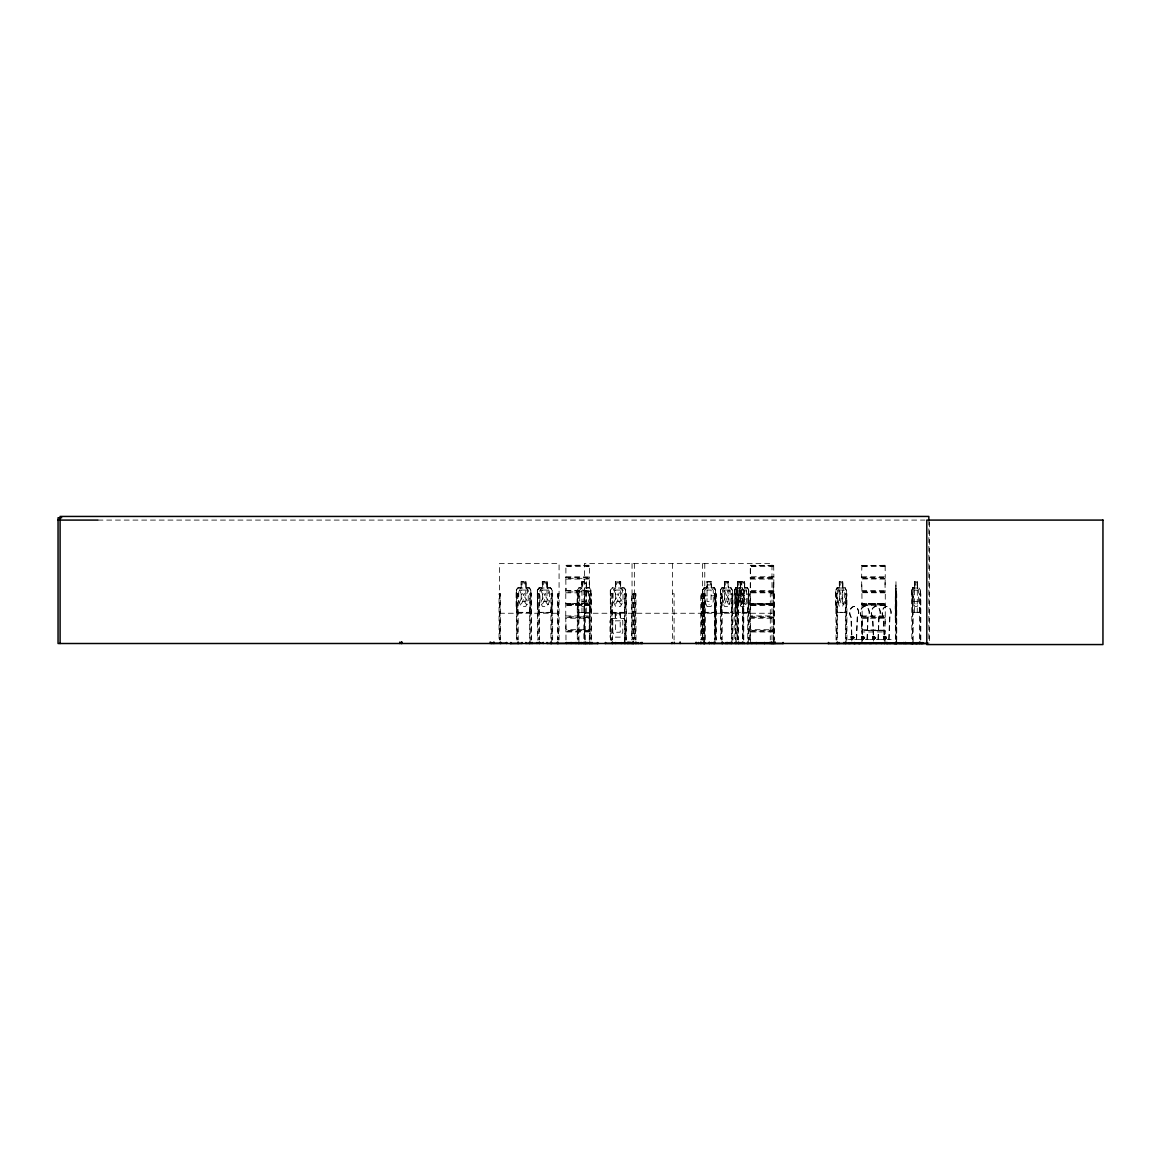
<?xml version="1.0" encoding="UTF-8"?>
<svg xmlns="http://www.w3.org/2000/svg" width="1161" height="1161" viewBox="0 0 1161 1161"><rect width="100%" height="100%" fill="white"/><g stroke="black" fill="none" stroke-linecap="round" stroke-linejoin="round"><path stroke-width="0.75" stroke-dasharray="5 3.75" d="M565.987 623.965L565.828 630.408L589.44 630.467L589.237 642.701M565.944 565.697L589.512 565.494L589.396 578.352L565.799 578.28L565.973 590.717L565.987 584.796M589.237 623.965L589.483 617.275M589.237 584.796L589.44 578.222M773.705 623.965L773.937 616.781L750.253 616.723L750.456 592.676M773.705 584.796L773.937 577.627L750.253 577.568L750.311 565.276L773.748 565.755M861.81 623.965L861.651 630.408L885.35 630.829L861.607 630.467M861.81 584.796L862.449 641.119M885.059 623.965L885.292 616.781L861.622 616.738M885.059 584.796L885.292 577.627L861.622 577.583L861.781 590.514L885.074 590.514L885.074 579.078L861.781 578.947M895.407 609.467L895.494 603.386L895.682 604.242M895.276 601.456L895.32 595.332L895.886 601.456M895.479 601.456L895.523 595.332M895.682 595.274L895.639 606.405M896.045 639.958L895.886 589.933L895.871 590.673M895.886 606.405L895.842 612.529L895.61 601.456L895.32 620.047L895.886 617.768M895.857 603.735L896.06 604.475L896.045 589.991M896.074 590.673L896.045 587.814L895.508 590.093M895.407 612.195L895.886 617.855M895.755 606.405L895.813 601.5M895.958 581.69L896.089 590.064M895.682 617.768L895.639 620.047L896.089 589.977L896.089 639.958M589.28 565.291L565.9 565.247L565.886 577.322M565.958 579.078L589.266 579.078L589.527 591.675L565.784 592.037L565.755 616.781L589.498 616.897M589.44 616.723L589.396 592.081M589.237 631.903L565.958 631.976L565.987 642.701M773.908 616.723L773.937 591.37L750.253 591.312L750.296 578.352L773.937 578.236M773.705 642.701L773.734 618.247L750.427 618.247L750.296 630.408L773.807 630.278M861.839 565.276L861.651 577.51M885.262 616.723L885.292 591.37L861.622 591.312M885.059 642.701L885.262 631.192M856.339 639.406L857.195 617.13A6.226 4.455 -90 0 0 857.195 608.32A6.226 4.455 -90 0 0 850.897 608.32A6.226 4.455 -90 0 0 850.897 617.13L851.826 641.119M856.6 639.406L857.457 617.13A6.226 4.455 -90 0 0 857.457 608.32A6.226 4.455 -90 0 0 851.173 608.32A6.226 4.455 -90 0 0 851.173 617.13L852.029 639.406M866.962 639.406L867.818 617.13A6.226 4.455 -90 0 0 867.818 608.32A6.226 4.455 -90 0 0 861.535 608.32A6.226 4.455 -90 0 0 861.535 617.13L861.781 629.668L885.19 630.278M867.238 639.406L868.094 617.13A6.226 4.455 -90 0 0 868.094 608.32A6.226 4.455 -90 0 0 861.81 608.32A6.226 4.455 -90 0 0 861.81 617.13L862.667 639.406M877.977 639.406L878.833 617.13A6.226 4.455 -90 0 0 878.833 608.32A6.226 4.455 -90 0 0 872.535 608.32A6.226 4.455 -90 0 0 872.535 617.13L873.464 641.119M878.238 639.406L879.095 617.13A6.226 4.455 -90 0 0 879.095 608.32A6.226 4.455 -90 0 0 872.811 608.32A6.226 4.455 -90 0 0 872.811 617.13L873.667 639.406M888.789 639.406L889.645 617.13A6.226 4.455 -90 0 0 889.645 608.32A6.226 4.455 -90 0 0 883.361 608.32A6.226 4.455 -90 0 0 883.361 617.13L884.276 641.119M889.065 639.406L889.921 617.13A6.226 4.455 -90 0 0 889.921 608.32A6.226 4.455 -90 0 0 883.623 608.32A6.226 4.455 -90 0 0 883.623 617.13L884.479 639.406M896.074 604.46L895.9 590.107M852.377 638.042C850.592 637.723 853.132 636.692 853.233 638.318M852.087 638.057C848.938 635.996 855.309 639.842 853.654 637.113C850.781 637.331 851.521 638.869 853.03 637.186M861.999 637.128L862.942 638.405L862.507 637.36M864.713 638.202L862.608 638.405L862.783 637.186M864.176 638.129C856.252 637.099 867.804 637.157 863.334 638.129M864.234 637.795L863.378 637.186M872.811 637.868C879.327 638.898 871.127 636.155 874.291 638.042L875.612 638.318M873.928 637.766C872.68 637.128 877.585 637.52 874.335 637.868M874.581 638.057C868.849 636.765 877.643 636.91 874.959 638.303M884.189 637.128L883.985 637.897L885.248 637.374M884.087 637.331C885.117 638.55 882.52 637.679 886.627 638.042M884.638 638.129C887.512 636.881 885.437 637.549 886.482 638.202M850.955 637.607C856.208 638.753 853.422 636.736 852.711 638.129M851.782 638.202L852.029 637.723M853.233 638.129L853.262 637.128L854.177 637.287M853.161 637.665L853.306 637.171M854.119 638.042L854.119 637.287M863.668 638.303C865.787 636.838 860.272 637.882 862.754 638.303M863.581 638.318L863.247 637.2L863.058 638.216M863.813 637.462L864.205 637.708M872.593 637.607L875.336 637.476L874.059 638.216M873.725 637.491L872.912 638.042M873.42 638.202C872.071 636.881 874.988 638.652 873.725 637.839M874.277 637.868L872.999 637.128M875.815 637.462L875.438 638.303M886.278 637.374L883.739 638.042M884.624 638.419L883.768 638.202L884.421 636.997M886.191 638.129L884.595 637.186L886.38 637.287M885.48 637.186C886.336 638.898 883.361 635.996 884.827 638.042M884.203 636.896L886.249 638.303M886.569 638.042L886.293 636.925M885.146 565.741L885.262 577.568M895.32 617.928L895.262 601.427M565.944 590.789L589.469 591.37M742.155 612.529L743.2 606.405L742.329 612.529M919.091 612.326L920.296 606.434L920.296 589.977L919.309 587.814L917.335 587.8M919.149 612.529L920.194 606.405L919.338 612.529L912.575 612.529L911.719 590.006L912.604 587.814L914.723 587.814M738.933 603.88L738.875 603.764M845.019 612.326L846.064 606.405M845.106 612.529L846.224 606.405L846.34 590.006L846.413 639.958M565.741 616.912L565.958 629.668L589.266 629.668L589.266 618.174L565.958 618.247M862.652 638.405L863.029 637.041L863 638.042M884.914 637.665L886.148 636.896M731.024 612.529L732.286 606.405L732.417 590.006L732.489 639.958M732.417 606.434L731.183 612.529L721.663 612.529L720.299 606.434L720.459 589.977L721.866 587.814M747.292 612.326L748.497 606.405L748.497 590.093M747.394 612.529L748.642 606.405L748.787 590.006L748.86 639.958M711.2 587.814L714.305 587.814L715.684 590.006L715.582 606.434L714.349 612.529L703.9 612.529L702.55 606.434L704.277 612.326M851.797 637.273L852.551 638.202M862.101 637.476L862.521 636.997M873.594 637.36L872.999 637.52M875.409 637.766L874.668 637.186L875.467 637.316M874.015 637.186L875.655 637.374L875.365 638.129M886.09 637.287L885.625 637.868M714.073 612.529L715.727 606.434M529.227 612.326L530.693 606.405L530.824 590.093M529.343 612.529L530.853 606.434M550.43 612.326L551.896 606.405M550.546 612.529L552.186 606.434L552.186 590.006L552.273 639.958M589.353 612.529L590.891 606.405L590.76 590.064L589.251 588.017M590.905 606.434L589.396 612.5L578.788 612.326L577.568 606.405M612.094 612.529L624.284 612.529L625.692 606.405L625.866 590.006L624.226 587.814L620.613 587.814L620.729 581.69L615.475 581.69L615.475 587.814L612.137 587.814M624.284 612.529L625.866 606.434L625.59 590.093L624.125 587.814M624.589 640.117L625.474 637.157L625.547 620.758L623.82 618.769M624.052 643.281L625.648 637.186L625.648 620.758L623.892 618.566M565.9 577.322L565.784 578.294M565.741 591.428L565.828 592.154M708.965 604.344L709.153 604.344M863.392 638.042L863.755 637.868M864.365 638.129L864.089 637.041L863.9 638.129M874.393 638.042L874.465 637.026M884.203 638.419L885.495 637.665M885.48 638.057L885.582 637.462M915.956 603.88L915.898 603.764M873.449 638.057L873.42 637.128M886.54 637.694L884.784 637.2M852.58 638.042L852.827 637.012M862.333 637.287L861.999 638.202M750.296 577.51L750.253 578.222M750.224 591.37L750.412 592.415M750.253 616.796L750.456 629.683L773.705 629.741M911.864 590.093L912.836 587.814M912.88 588.017L912.038 590.093L912.807 612.529M747.553 612.529L735.566 612.529L734.71 590.006L735.595 587.814L737.685 587.814M734.797 590.093L735.784 587.814M735.827 588.017L734.986 590.093L735.755 612.529M864.452 637.955L863.828 638.042M875.757 637.694L873.057 638.318M589.28 604.91L565.712 604.649L589.28 604.852M750.253 565.32L773.923 565.552M750.412 604.881L773.981 604.649L750.412 603.851L773.952 604.155M565.784 577.641L589.367 577.452M565.784 630.467L565.987 631.976M589.44 631.192L565.799 631.178M750.253 630.467L750.456 642.701M885.262 578.294L861.593 578.222M589.396 617.507L565.828 617.507M773.865 592.081L750.296 592.081M773.865 617.507L750.369 617.696M885.204 592.081L861.651 592.081M885.204 617.507L861.738 617.768M586.276 566.437L588.322 566.437M586.276 605.592L588.322 605.592M770.744 566.437L772.791 566.437M770.744 605.592L772.791 605.592M882.099 566.437L884.145 566.437M882.099 605.592L884.145 605.592M884.537 637.491L883.739 637.897L884.319 637.433M851.231 637.287L852.784 637.302M851.361 637.128L851.274 638.042M886.09 637.839L883.39 637.766M883.681 637.287L884.624 636.896M835.876 590.064L837.154 587.814M836.051 590.064L837.212 588.017M567.076 566.437L570.69 566.437M567.076 605.592L570.69 605.592M751.544 566.437L755.158 566.437M751.544 605.592L755.158 605.592M862.899 566.437L866.512 566.437M862.899 605.592L866.512 605.592M702.608 639.958L702.536 589.977L703.972 587.814L707.064 587.814M702.869 639.958L702.826 590.064L704.117 587.814M720.43 590.064L721.91 588.017M738.193 612.529L736.8 606.405L736.669 589.977L738.222 587.814L742.3 587.814L743.287 589.977L743.2 639.958M738.28 588.017L736.785 590.281L738.57 597.044L736.742 604.344L737.641 604.3L739.165 598.394L741.444 604.46L739.731 597.088L741.531 590.281L740.21 588.017L740.21 581.893M578.817 612.529L577.235 606.434L577.235 590.006L578.86 587.814M914.636 588.017L913.257 590.064L913.257 601.5L914.636 606.405L917.234 606.405L918.627 601.5L918.627 590.064L917.234 588.017M702.536 589.977L704.219 587.814M702.826 590.064L704.277 588.017M516.282 590.064L518.053 588.017M550.677 612.529L539.023 612.529L537.325 606.434L537.325 589.977L539.067 587.814L542.361 587.814M537.499 590.064L539.183 587.814M539.255 588.017L537.616 590.064L537.616 639.958M852.929 637.665L852.058 637.273L854.017 637.374M853.204 637.2L853.77 637.955M862.696 637.273L864.655 637.636M612.21 612.529L610.323 606.434L610.323 589.977L612.253 587.814M610.497 590.064L612.326 588.017L624.154 588.017M611.978 618.566L610.047 620.729L610.164 637.186L611.049 640.233M612.05 618.769L610.222 620.816L610.338 637.157L612.05 643.078M862.028 637.331L862.899 637.52M589.207 604.431L565.712 604.097L589.367 604.475M773.676 565.276L773.879 577.51M861.839 604.431L885.146 603.851L861.535 604.039L861.767 604.91L885.132 604.852M861.767 604.33L885.146 604.896M861.941 637.128L862.797 636.896M863.9 637.128L864.858 637.462M884.261 638.042L884.856 637.041M589.207 566.452L566.017 566.452M589.207 605.607L566.031 605.592M773.676 566.452L750.485 566.452M773.676 605.607L750.499 605.592M885.03 566.452L861.839 566.452M885.03 605.607L861.854 605.592M864.118 637.2L862.667 637.041M704.858 590.064L707.064 588.017L707.064 581.69M581.966 588.017L579.702 590.064L579.702 601.5L581.966 606.405L586.218 606.405L588.482 601.5L588.482 590.064L586.218 588.017L586.218 581.893L581.966 581.893M885.683 638.013L884.827 638.303M620.554 581.893L615.649 581.893L615.751 588.017L613.066 590.064L613.066 601.5L615.649 606.405L620.438 606.405L623.007 601.5L623.007 590.064L620.438 588.017M736.205 601.5L737.598 606.405L740.21 606.405C742.721 602.574 742.256 579.237 739.122 595.666L736.959 589.948L736.959 639.958M863.218 637.026L862.478 636.925L863.61 637.316M97.945 520.084L924.983 520.084M885.103 565.291L861.767 565.755M861.767 565.697L885.103 565.697M565.958 576.785L589.237 576.915M773.734 576.785L750.427 576.785L750.485 565.276M861.781 576.785L885.074 576.785M711.403 581.69L706.875 581.69L706.875 587.814M721.707 587.814L724.435 587.814L724.29 581.69L728.426 581.69L728.295 588.017M521.202 581.893L525.904 581.893M542.405 581.893L547.107 581.893M707.02 581.893L711.258 581.893M724.42 581.893L728.295 581.893M737.598 581.893L740.399 581.893M740.791 581.893L744.665 581.893M839.359 581.893L842.755 581.893M914.636 581.893L917.422 581.893M707.746 584.955L710.387 584.955L710.387 582.924L707.746 582.924L707.789 584.955M521.158 587.814L517.864 587.814L516.123 589.977L516.123 606.434L517.937 612.529M525.948 587.814L529.416 587.814L530.983 590.006L531.07 639.958M547.15 587.814L550.619 587.814L552.186 590.006M578.686 587.814L581.966 587.814M728.266 587.814L731.14 587.814L732.286 590.093M744.636 587.814L747.51 587.814L748.787 590.006M836.994 587.814L839.403 587.814M842.712 587.814L845.237 587.814M517.922 588.017L529.343 588.017M539.139 588.017L550.546 588.017M704.03 588.017L714.233 588.017M721.765 588.017L731.082 588.017M735.639 588.017L747.452 588.017M837.037 588.017L845.193 588.017M912.691 588.017L919.265 588.017M537.325 589.977L537.456 606.434L539.139 612.529M577.235 590.006L577.293 639.958M590.905 589.977L590.934 639.958M610.323 589.977L610.613 639.958M715.539 590.006L715.626 639.958M734.71 590.006L734.84 639.958M743.287 589.977L742.996 639.958M911.719 590.006L911.835 639.958M920.238 639.958L920.296 589.977M581.937 590.064L586.29 590.31M707.02 590.064L711.112 590.064L711.054 601.5L707.02 601.5L707.064 590.064M914.592 590.064L917.277 590.31M565.958 590.514L589.266 590.514M773.734 590.514L750.427 590.514L750.456 579.078L773.734 579.078L773.908 591.312M565.987 592.821L589.266 592.821M773.734 592.821L750.427 592.821L750.427 615.94L773.734 615.94M885.074 592.821L861.781 592.69M516.413 593.721L518.154 593.721L518.154 639.958M537.616 593.721L539.357 593.721L539.357 639.958M559.08 593.721L557.541 593.721L557.541 639.929M577.293 593.721L578.976 593.721L578.976 643.513M610.613 593.721L612.384 593.721L612.384 639.958M672.408 593.721L674.091 593.721L674.091 639.929M714.421 593.721L716.177 593.721L716.177 639.958M720.589 593.721L722.171 593.721L722.171 639.958M734.84 593.721L736.19 593.721M736.959 593.721L738.541 593.721L738.541 639.958M771.992 593.721L770.294 593.721L770.294 639.929M773.4 593.721L774.169 593.721L774.169 639.958M836.051 593.721L837.545 593.721M895.697 593.721L896.742 593.721L896.742 639.958M911.835 593.721L913.185 593.721L913.185 643.513M702.507 595.782L715.582 595.782M581.966 601.5L586.218 601.5L586.218 590.064M737.598 601.5L740.21 601.5L740.21 590.064L737.598 590.064L737.453 639.958M914.636 601.5L917.234 601.5M773.734 604.286L750.412 604.91M707.02 606.405L711.112 606.405L713.275 601.5L713.275 590.064L711.054 588.017M720.299 606.434L721.823 612.529M836.051 639.958L835.76 589.977L835.76 606.434L837.125 612.529M517.922 612.326L529.343 612.326M539.139 612.326L550.546 612.326M624.154 612.326L612.21 612.326L610.613 606.405M704.03 612.326L714.233 612.326M721.765 612.326L731.082 612.326M735.639 612.326L747.452 612.326M837.037 612.326L845.193 612.326M912.691 612.326L919.265 612.326M517.806 612.529L529.46 612.529M578.642 612.529L589.483 612.529M845.266 612.529L836.95 612.529L835.76 606.434M499.564 613.255L559.08 613.255M584.404 613.255L771.978 613.255M565.958 615.94L589.266 615.94M861.781 615.94L885.074 615.94M861.781 618.247L885.074 618.247L885.059 629.741M611.876 618.566L624.008 618.566M895.32 619.843L895.305 603.372L895.291 604.126M750.267 631.178L773.894 631.178M773.734 631.976L750.427 631.976L750.427 639.856M861.81 642.701L861.781 631.976L885.074 631.976M862.812 638.129L864.655 637.955M848.43 639.45L852.537 639.45M854.583 639.45L858.69 639.45M859.067 639.45L863.16 639.45M865.206 639.45L869.328 639.45M870.068 639.45L874.175 639.45M876.221 639.45L880.328 639.45M880.88 639.45L884.987 639.45M887.033 639.45L891.14 639.45M863.349 638.303L862.521 637.665M851.971 638.405L851.419 638.318M863.465 637.012L864.002 637.955M525.788 588.017L528.24 590.064L528.24 601.5L525.788 606.405L521.202 606.405L518.749 601.5L518.749 590.064L521.202 588.017L521.158 581.69M624.038 588.017L625.59 590.093M550.503 587.814L552.026 590.093M529.227 588.017L530.693 590.093M715.727 589.977L714.204 587.814L715.539 590.093M714.059 587.814L715.582 590.064M747.35 587.814L748.642 590.093M730.922 588.017L732.127 590.093M845.077 587.814L846.224 590.093M845.019 588.017L846.064 590.093M742.126 587.814L743.2 590.064M885.262 591.312L885.074 590.514M589.396 630.408L589.237 629.741M704.858 601.5L707.064 606.405M837.618 601.5L839.359 606.405L842.596 606.405L844.323 601.5L844.323 590.064L842.596 588.017L842.596 581.893M861.578 631.134L861.81 631.976M516.413 606.405L518.053 612.326M702.507 606.434L704.176 612.529M738.28 612.326L736.669 606.434L738.033 612.529M720.589 606.405L721.91 612.326M702.739 606.405L704.074 612.529M920.107 589.962L919.178 588.061M586.436 588.061L586.508 581.69L581.821 581.69L581.821 587.814M586.29 588.061L589.44 587.814L590.993 590.223L589.309 587.814L578.788 588.017L577.568 590.093L577.714 639.958M895.813 590.064L895.828 581.69M895.523 617.188L895.552 626.171M929.555 521.87L929.555 643.513M928.844 520.084L928.844 643.513M920.818 639.958L920.818 593.721L919.468 593.721L919.468 639.958M917.422 588.017L917.509 581.69L914.549 581.69L914.636 612.529M917.335 581.69L917.234 612.5M914.723 581.69L914.824 588.017M912.619 593.721L912.619 639.958M912.415 593.721L912.415 639.958M896.35 593.721L896.379 643.513M895.697 590.006L895.697 639.958M885.553 639.319L885.553 636.591L883.202 636.591L883.202 639.319M885.233 636.591L885.233 639.319M883.506 636.591L883.506 639.319M874.726 639.319L874.726 636.591L872.375 636.591L872.375 639.319M874.422 636.591L874.422 639.319M872.695 636.591L872.695 639.319M863.726 639.319L863.726 636.591L861.375 636.591L861.375 639.319M863.421 636.591L863.421 639.319M861.694 636.591L861.694 639.319M853.103 639.319L853.103 636.591L850.737 636.591L850.737 639.319M852.784 636.591L852.784 639.319M851.057 636.591L851.057 639.319M846.935 639.958L846.935 593.721L845.455 593.721L845.455 639.958M845.992 593.721L845.992 643.513M842.871 587.814L842.871 581.69L839.243 581.69L839.359 588.017L837.618 590.064L837.545 639.958M842.712 581.69L842.755 588.017M839.519 581.893L839.519 588.017M837.008 593.721L837.008 639.958M836.588 593.721L836.588 639.958M774.053 593.721L774.053 643.513M773.502 639.958L773.255 581.69L773.4 639.958M771.992 639.929L771.978 563.477L584.404 563.477L584.404 639.929M749.338 639.958L749.338 593.721L747.757 593.721L747.757 639.958M748.25 593.721L748.25 643.513M744.665 588.017L744.796 581.69L737.511 581.69L737.598 588.017L736.205 590.064L736.19 643.513M744.636 581.69L744.506 588.017L746.494 590.064L746.494 601.5L744.506 606.405L740.791 606.405L738.788 601.5L738.788 590.064L740.791 588.017L740.805 581.69M743.78 639.958L743.78 593.721L742.43 593.721L742.43 639.958M740.66 581.69L740.66 587.814M740.486 581.69L740.399 588.017M738.048 593.721L738.048 639.958M737.685 581.69L737.786 588.017M735.61 593.721L735.61 639.958M735.421 593.721L735.421 639.958M732.968 639.958L732.968 593.721L731.386 593.721L731.386 639.958M731.88 593.721L731.88 643.513M728.136 581.893L728.136 588.017L730.124 590.064L730.124 601.5L728.136 606.405L724.42 606.405L722.418 601.5L722.418 590.064L724.42 588.017L724.435 581.69M724.566 581.893L724.566 588.017M721.678 593.721L721.678 639.958M721.083 593.721L721.083 639.958M720.589 590.064L720.589 639.958M716.076 593.721L716.076 639.958M714.987 643.513L714.987 593.721L714.886 639.958M714.523 593.721L714.421 639.958M711.403 587.814L711.345 581.69L711.2 588.017M707.165 581.893L707.209 588.017M705.22 639.929L705.22 593.721L700.809 593.721L700.809 639.929M704.771 563.477L704.771 639.929M704.509 593.721L704.509 639.958M704.263 593.721L704.263 643.513M704.045 593.721L704.059 639.958M703.813 593.721L703.813 639.958M703.581 593.721L703.581 639.929M703.334 593.721L703.334 639.958M703.073 593.721L703.073 639.958M702.463 563.477L702.463 639.929M701.999 593.721L701.999 639.929M701.259 593.721L701.259 639.929M672.408 563.477L672.408 639.929M635.996 639.929L635.996 593.721L631.599 593.721L631.599 639.929M635.531 593.721L635.531 639.929M634.806 593.721L634.806 639.929M634.356 563.477L634.356 639.929M633.63 593.721L633.63 639.929M633.34 593.721L633.253 639.929M632.789 593.721L632.789 639.929M632.048 563.477L632.048 639.929M626.316 639.958L626.316 593.721L624.545 593.721L624.545 639.958M625.953 593.721L625.953 639.958M625.373 620.845L625.373 637.157M624.894 593.721L624.894 643.513M620.438 581.893L620.554 588.017M620.38 612.442L620.482 618.566M620.308 612.645L620.206 618.769L622.789 620.816L622.789 632.252L620.206 637.157L615.388 637.157L612.805 632.252L612.805 620.816L615.388 618.769L615.315 612.442M615.577 581.69L615.649 588.017M615.49 612.645L615.49 618.769M615.214 612.442L615.214 618.566M612.021 593.721L612.021 639.958M610.962 593.721L610.962 639.958M591.355 639.958L591.355 593.721L589.672 593.721L589.672 639.958M590.107 593.721L590.107 639.958M586.363 581.69L586.261 612.5M585.26 639.929L585.26 593.721L583.852 593.721L583.852 639.929M584.694 593.721L584.694 639.929M582.111 581.893L582.111 588.017M581.951 581.69L581.966 612.529M578.541 593.721L578.541 639.958M559.08 639.929L559.08 563.477L499.564 563.477L499.564 639.929M558.557 593.721L558.557 639.929M558.064 593.721L558.064 639.929M552.665 639.958L552.665 593.721L550.924 593.721L550.924 639.958M551.315 593.721L551.315 643.513M547.281 587.814L547.281 581.69L542.245 581.69L542.405 588.017L539.952 590.064L539.952 601.5L542.405 606.405L546.991 606.405L549.443 601.5L549.443 590.064L546.991 588.017L546.991 581.893M547.15 581.69L547.107 588.017M542.535 581.893L542.535 588.017M538.965 593.721L538.965 639.958M538.007 593.721L538.007 639.958M531.462 639.958L531.462 593.721L529.721 593.721L529.721 639.958M530.098 593.721L530.098 643.513M526.064 587.814L526.064 581.69L521.042 581.69L521.042 587.814M525.948 581.69L525.904 588.017M517.762 593.721L517.762 639.958M516.805 593.721L516.805 639.958M516.413 590.064L516.413 639.958M500.58 639.929L500.58 593.721L499.056 593.721L499.056 639.929M500.072 593.721L500.072 639.929M896.089 606.405L895.537 612.529L896.089 606.434M838.286 590.049L840.491 597.088C835.818 604.736 839.548 608.437 841.188 598.394C842.726 608.437 846.645 604.736 841.928 597.044L844.091 590.049L843.046 590.107L841.246 595.666L839.418 590.107L838.286 590.049M723.143 590.049L725.669 597.088C720.27 604.997 724.682 608.248 726.467 598.394C728.15 608.248 732.78 604.997 727.323 597.044C732.446 589.614 728.281 586.232 726.539 595.666L724.435 590.107L723.143 590.049M739.513 590.049L742.039 597.088C736.64 604.997 741.052 608.248 742.837 598.394C744.52 608.248 749.15 604.997 743.693 597.044C748.816 589.614 744.651 586.232 742.909 595.666L740.805 590.107L739.513 590.049M519.548 590.049L522.653 597.088C515.919 605.389 521.55 607.943 523.64 598.394C525.599 607.958 531.491 605.403 524.685 597.044C531.085 589.207 525.744 586.508 523.713 595.666L521.129 590.107L519.548 590.049M540.75 590.049L543.856 597.088C537.122 605.389 542.767 607.943 544.843 598.394C546.802 607.958 552.694 605.403 545.888 597.044C552.288 589.207 546.947 586.508 544.93 595.666L542.347 590.107L540.75 590.049M613.879 590.049L617.144 597.088C610.076 605.476 616.027 607.885 618.174 598.394C620.192 607.9 626.403 605.491 619.263 597.044C625.982 589.12 620.351 586.581 618.262 595.666L615.548 590.107L613.879 590.049M566.017 603.531L589.237 603.546L566.031 603.546M750.485 603.531L773.705 603.546L750.499 603.546M861.839 603.531L885.059 603.546L861.854 603.546M524.961 582.924L522.015 582.924L522.015 584.955L524.961 584.955L524.961 582.924M546.178 582.924L543.232 582.924L543.232 584.955L546.178 584.955L546.178 582.924M585.463 582.924L582.735 582.924L582.735 584.955L585.463 584.955L585.463 582.924M619.582 582.924L616.506 582.924L616.506 584.955L619.582 584.955L619.582 582.924M727.468 582.924L725.088 582.924L725.088 584.955L727.468 584.955L727.468 582.924M739.746 582.924L738.062 582.924L738.062 584.955L739.746 584.955L739.746 582.924M743.838 582.924L741.458 582.924L741.458 584.955L743.838 584.955L743.838 582.924M842.015 582.924L839.925 582.924L839.925 584.955L842.015 584.955L842.015 582.924M916.769 582.924L915.1 582.924L915.1 584.955L916.769 584.955L916.769 582.924M525.788 590.064L521.202 590.064L521.202 601.5L525.788 601.5L525.788 590.064M546.991 590.064L542.405 590.064L542.405 601.5L546.991 601.5L546.991 590.064M620.438 590.064L615.649 590.064L615.649 601.5L620.438 601.5L620.438 590.064M728.136 590.064L724.42 590.064L724.42 601.5L728.136 601.5L728.136 590.064M744.506 590.064L740.791 590.064L740.791 601.5L744.506 601.5L744.506 590.064M842.596 590.064L839.359 590.064L839.359 601.5L842.596 601.5L842.596 590.064M619.35 613.676L616.244 613.676L616.244 615.707L619.35 615.707L619.35 613.676M620.206 620.816L615.388 620.816L615.388 632.252L620.206 632.252L620.206 620.816"/><path stroke-width="1.5" d="M783.051 643.513L783.065 642.483L783.182 643.513L695.657 643.383M886.685 642.483L886.612 643.47M905.333 643.47L905.348 642.483M919.889 643.383L919.962 642.222M920.252 643.354L920.325 642.483M827.924 643.513L927.726 643.47L58.05 643.513L58.05 517.748L61.678 517.748M506.486 643.383L506.559 642.57M743.548 643.383L743.345 642.483M708.936 643.383L708.936 642.483M709.487 643.354L709.429 642.483M624.444 643.383L624.386 642.222M696.019 643.354L695.816 642.483M510.042 643.513L521.826 643.383M543.029 643.383L543.13 642.57M671.987 643.354L672.03 642.57M848.328 643.063L923.416 643.47L922.908 642.686L848.459 643.063M854.293 643.47L853.799 642.686L853.437 643.47M854.569 643.441L855.091 642.686L855.613 643.412L854.569 643.354M859.532 643.47L858.618 643.513L859.024 642.686L859.982 643.47M859.808 643.441L860.272 643.063M865.206 643.441L865.729 642.686L866.251 643.412L864.423 642.686L864.074 643.47M881.344 643.47L880.923 643.063M884.261 643.47L883.826 643.063M887.091 643.383L887.541 642.686C889.123 643.716 886.191 643.862 887.077 642.483M889.66 643.47L889.166 642.686L888.804 643.47M894.899 643.47L893.985 643.513L894.405 642.686L895.349 643.47M895.175 643.441L895.639 643.063M900.573 643.441L901.096 642.686L901.618 643.412L899.79 642.686L899.441 643.47M912.619 643.412L912.096 642.686L911.574 643.441L912.59 643.47L912.706 642.222M916.755 643.412L915.739 643.484L916.218 642.686L917.161 643.47M917.001 643.441L917.451 643.063M921.268 643.47L922.98 643.063M922.4 643.441L922.908 642.686M591.95 643.383L592.023 642.57M491.176 643.383L506.559 643.252M727.628 643.383L727.715 642.57M743.998 643.383L744.085 642.57L744.157 643.513M848.822 643.499L848.401 642.686M849.272 643.513L849.692 642.686L850.128 643.499M869.618 643.513L870.039 642.686L870.46 643.499M875.496 643.063L875.858 643.499M882.084 643.063L881.794 643.47M884.638 643.513L885.059 642.686L886.772 643.412M904.985 643.513L905.754 642.483M910.442 643.47L910.804 642.686L911.225 643.499M638.057 643.383L638.144 642.57L638.245 643.513M583.373 643.383L583.475 642.57M531.869 643.383L531.97 642.57M604.75 643.383L642.584 643.412M671.319 643.383L671.9 643.383M58.05 520.084L97.872 520.084M565.987 642.701L589.237 642.701M750.456 642.701L773.705 642.701M565.944 643.034L589.28 643.034M611.949 643.078L623.921 643.078M750.412 643.005L773.748 643.034M543.13 643.252L526.049 643.383M598.278 643.47L547.252 643.383M773.153 643.47L773.415 642.222M631.584 643.383L631.482 642.57M621.44 643.383L621.338 642.57L621.222 643.513M597.697 643.383L597.596 642.57L597.509 643.513M722.664 643.354L722.722 642.483M742.75 643.383L742.909 642.222M725.93 643.383L725.857 642.57L725.77 643.513M642.207 643.383L642.135 642.57M626.04 643.354L625.953 642.483M735.711 643.383L735.697 642.222M742.227 643.252L742.343 642.222M928.844 520.084L928.844 516.442L60.096 516.442L60.096 643.513M919.381 642.222L919.381 643.513M913.286 642.222L913.286 643.513M912.328 642.483L912.328 643.513M903.751 642.483L903.751 643.513M896.698 642.222L896.698 643.513M896.394 642.222L896.394 643.513M896.045 642.222L896.045 643.513M895.741 642.222L895.741 643.513M854.481 642.483L854.481 643.513M845.876 642.222L845.876 643.513M845.339 642.222L845.339 643.513M843.902 642.483L843.902 643.513M839.084 642.483L839.084 643.513M837.647 642.222L837.647 643.513M837.11 642.222L837.11 643.513M828.519 642.483L828.519 643.513M775.098 641.96L775.098 643.513M774.068 642.222L774.155 643.513M773.502 642.222L773.502 643.513M772.239 642.483L772.239 643.513M772.123 642.483L772.123 643.513M771.455 641.96L771.455 643.513M770.106 642.222L770.106 643.513M756.319 642.483L756.319 643.513M748.119 642.222L748.119 643.513M747.626 642.222L747.626 643.513M742.14 642.483L742.14 643.513M739.949 642.483L739.949 643.513M738.672 642.222L738.672 643.513M738.178 642.222L738.178 643.513M736.277 642.222L736.277 643.513M735.276 642.483L735.276 643.513M731.749 642.222L731.749 643.513M731.256 642.222L731.256 643.513M729.993 642.483L729.993 643.513M727.787 642.483L727.787 643.513M726.742 642.483L726.742 643.513M722.548 642.483L722.548 643.513M722.302 642.222L722.302 643.513M721.808 642.222L721.808 643.513M714.857 642.222L714.741 643.513M714.291 642.222L714.392 643.513M713.623 642.483L713.623 643.513M711.78 642.483L711.78 643.513M709.603 642.483L709.603 643.513M709.269 642.483L709.269 643.513M704.654 642.222L704.654 643.513M704.408 642.222L704.408 643.513M704.19 642.222L704.19 643.513M703.9 642.222L703.958 643.513M703.435 642.222L703.435 643.513M701.128 642.222L701.128 643.513M700.663 642.222L700.663 643.513M698.487 642.483L698.487 643.513M696.324 642.483L696.324 643.513M696.15 642.483L696.15 643.513M680.143 641.96L680.143 643.513M674.294 642.222L674.28 643.513M672.277 642.483L672.146 643.513M642.077 642.483L642.077 643.513M641.09 642.483L641.09 643.513M636.126 642.222L636.126 643.513M635.677 642.222L635.677 643.513M633.572 641.96L633.384 643.513M633.238 642.222L633.238 643.513M632.934 642.222L632.934 643.513M632.687 642.222L632.687 643.513M631.366 642.483L631.366 643.513M629.944 641.96L629.944 643.513M628.13 641.96L628.13 643.513M627.796 642.483L627.796 643.513M625.126 642.483L625.126 643.513M624.734 642.222L624.734 643.513M615.693 642.483L615.693 643.513M612.544 642.222L612.544 643.513M612.195 642.222L612.195 643.513M605.549 642.483L605.549 643.513M592.081 642.483L592.081 643.513M591.051 642.483L591.051 643.513M589.962 642.222L589.962 643.513M589.527 642.222L589.527 643.513M587.176 642.483L587.176 643.513M586.189 642.483L586.131 643.513M585.362 642.222L585.362 643.513M585.144 642.483L585.071 643.513M584.796 642.222L584.796 643.513M583.577 642.483L583.577 643.513M581.197 642.483L581.197 643.513M579.121 642.222L579.121 643.513M578.686 642.222L578.686 643.513M575.972 642.483L575.972 643.513M571.139 642.483L571.139 643.513M566.394 642.483L566.394 643.513M558.209 642.483L558.209 643.513M557.948 642.222L557.948 643.513M557.425 642.222L557.425 643.513M551.49 642.483L551.49 643.513M551.156 642.222L551.156 643.513M550.764 642.222L550.764 643.513M547.049 642.483L547.049 643.513M543.232 642.483L543.232 643.513M539.517 642.222L539.517 643.513M539.125 642.222L539.125 643.513M536.992 642.483L536.992 643.513M532.072 642.483L532.072 643.513M529.953 642.222L529.953 643.513M529.561 642.222L529.561 643.513M525.846 642.483L525.846 643.513M522.029 642.483L522.029 643.513M518.299 642.222L518.299 643.513M517.922 642.222L517.922 643.513M510.869 642.483L510.869 643.513M506.646 642.483L506.646 643.513M500.71 642.222L500.71 643.513M500.188 642.222L500.188 643.513M493.875 641.96L493.875 643.513M491.742 642.483L491.742 643.513M490.247 641.96L490.247 643.513M401.75 641.96L401.75 643.513M401.648 641.96L401.648 643.513M399.935 641.96L399.834 643.513M871.33 642.686C869.647 643.687 873.028 643.629 871.33 642.686M876.729 642.686C875.046 643.687 878.413 643.629 876.729 642.686M890.458 642.686C888.775 643.687 892.141 643.629 890.458 642.686M906.697 642.686C905.014 643.687 908.395 643.629 906.697 642.686M1102.95 520.084L926.797 520.084L926.797 644.558L1102.95 644.558L1102.95 520.084M751.994 643.383L751.936 642.57L751.878 643.513M764.518 643.513L764.504 642.483L764.388 643.513"/></g></svg>
